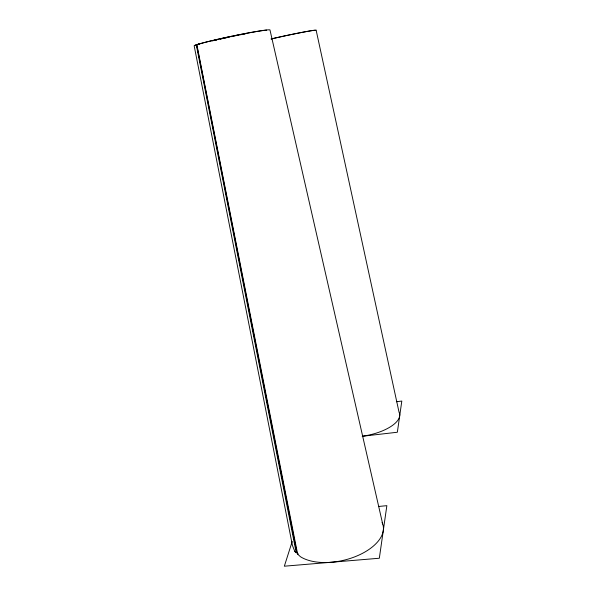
<?xml version="1.0" encoding="UTF-8"?>
<svg xmlns="http://www.w3.org/2000/svg" width="596" height="596" viewBox="0 0 596 596"><rect width="100%" height="100%" fill="white"/><g stroke="black" fill="none" stroke-linecap="round" stroke-linejoin="round"><path stroke-width="0.89" d="M292.234 541.414L284.337 566.2L379.332 558.236L386.856 505.669L378.549 506.473M382.699 524.026L270.01 30.091A38.77 1.736 -11.8 0 0 242.214 34.099A38.77 1.736 -11.8 0 0 198.624 44.074L196.851 44.663L297.635 554.131L298.224 553.87M294.886 551.583L296.845 552.596L196.68 44.856L195.101 45.251A38.77 1.736 -11.8 0 0 194.184 45.907L292.42 545.444L294.886 551.583L297.762 553.446M195.421 45.646A37.503 1.684 -11.8 0 1 196.322 45.005L196.68 44.856M195.101 45.251L199.742 43.866A37.503 1.684 -11.8 0 1 213.264 40.379M396.347 401.734L401.816 401.063L397.353 432.242L362.346 436.257M196.322 45.005L296.257 552.85M297.635 554.131L300.421 556.701A46.458 24.935 -13.3 0 0 356.706 556.053A46.458 24.935 -13.3 0 0 382.073 522.521M362.241 436.25A35.864 14.878 -11.2 0 0 399.037 412.179L316.171 30.336A29.048 0.976 -12 0 0 302.157 32.333A29.048 0.976 -12 0 0 271.314 38.911M214.038 40.2A37.503 1.684 -11.8 0 1 232.351 36.155M233.26 35.969A37.503 1.684 -11.8 0 1 266.628 30.135M212.198 40.923A26.932 1.214 -11.8 0 1 217.026 39.738M220.192 39.008A26.932 1.214 -11.8 0 1 229.698 36.922M230.585 36.736A26.932 1.214 -11.8 0 1 232.358 36.371M234.131 36.013A26.932 1.214 -11.8 0 1 237.61 35.32M240.128 34.836A26.932 1.214 -11.8 0 1 241.767 34.523M215.044 40.304A25.427 1.147 -11.8 0 1 216.862 39.865M220.341 39.053A25.427 1.147 -11.8 0 1 227.232 37.518M231.412 36.639A25.427 1.147 -11.8 0 1 233.088 36.296M237.201 35.477A25.427 1.147 -11.8 0 1 239.018 35.127M243.324 34.322A25.427 1.147 -11.8 0 1 245.172 33.994M271.024 39.023A28.101 0.946 -12 0 1 301.226 32.556A28.101 0.946 -12 0 1 315.254 30.53M199.742 43.866L196.851 44.663L199.742 43.866"/></g></svg>
